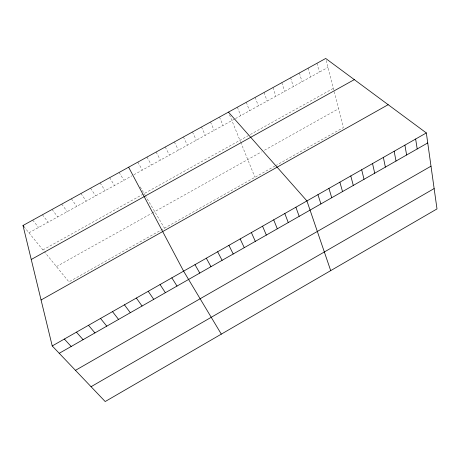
<?xml version="1.0" encoding="UTF-8"?>
<svg xmlns="http://www.w3.org/2000/svg" width="460" height="460" viewBox="0 0 460 460"><rect width="100%" height="100%" fill="white"/><g stroke="black" fill="none" stroke-linecap="round" stroke-linejoin="round"><path stroke-width="0.34" stroke-dasharray="2.3 1.72" d="M274.925 166.048L68.925 281.888L44.614 252.034M275.546 165.698L343.35 127.57L325.887 59.15M56.465 266.587L151.788 213.256M152.375 212.928L261.458 151.903M264.431 150.236L338.554 108.773M42.895 249.924L248.509 135.533M250.343 134.51L333.339 88.337M28.951 232.8L132.02 175.789M133.871 174.765L234.824 118.921M235.416 118.599L327.991 67.39M23.851 226.533L44.183 251.505M32.723 220.127L38.554 227.493M42.423 214.774L48.127 222.191M52.095 209.438L57.684 216.907M61.743 204.113L67.212 211.64M71.369 198.8L76.716 206.379M80.971 193.505L86.204 201.135M90.551 188.215L95.663 195.902M100.107 182.948L105.098 190.681M109.641 177.686L114.511 185.472M119.146 172.442L123.901 180.28M140.214 186.909L144.86 194.81M145.216 195.419L164.461 228.166M137.816 162.138L142.341 170.079M146.976 157.084L151.392 165.077M156.112 152.041L160.419 160.08M165.232 147.01L169.424 155.1M174.328 141.99L178.411 150.132M183.402 136.982L187.375 145.17M192.452 131.991L196.316 140.225M201.486 127.006L205.24 135.292M210.496 122.038L214.141 130.364M219.483 117.076L223.019 125.453M229.505 114.718L240.453 141.611M240.718 142.261L254.966 177.272M237.394 107.191L240.718 115.661M246.324 102.269L249.538 110.785M255.225 97.353L258.336 105.921M264.109 92.454L267.116 101.062M272.97 87.561L275.873 96.221M281.813 82.685L284.608 91.385M290.634 77.815L293.325 86.566M299.431 72.962L302.019 81.754M308.211 68.114L310.695 76.958M316.974 63.284L319.355 72.168"/><path stroke-width="0.69" d="M91.057 386.705L434.142 188.565M75.469 370.34L431.003 166.181M59.231 353.297L427.737 142.939M52.227 345.949L426.334 132.94L437 208.926L105.19 401.54L52.227 345.949L23 225.492L325.709 58.46L426.334 132.94M41.078 299.983L388.171 104.69M31.251 259.486L354.309 79.626M64.36 339.043L71.173 346.478M228.453 112.125L306.929 200.928L330.705 270.63M76.452 332.154L83.076 339.687M88.504 325.295L94.938 332.913M23 225.492L23.851 226.533M100.521 318.452L106.772 326.157M112.499 311.627L118.565 319.424M124.441 304.83L130.324 312.714M136.35 298.051L142.048 306.021M148.218 291.295L153.732 299.351M160.051 284.556L165.381 292.698M171.844 277.84L177.002 286.068M221.306 334.132L183.603 271.147L128.633 167.204M194.982 264.667L199.784 273.062M206.327 258.209L210.962 266.685M217.637 251.764L222.099 260.325M228.919 245.347L233.208 253.983M240.16 238.941L244.283 247.658M251.373 232.559L255.329 241.356M262.551 226.193L266.34 235.071M273.694 219.851L277.317 228.804M284.803 213.52L288.265 222.554M295.884 207.213L299.178 216.327M317.946 194.655L320.919 203.918M328.929 188.399L331.74 197.737M339.877 182.166L342.527 191.578M350.796 175.95L353.286 185.437M361.681 169.751L364.015 179.314M372.537 163.57L374.71 173.207M383.358 157.412L385.376 167.118M394.151 151.265L396.014 161.046M404.909 145.141L406.617 154.991M415.639 139.029L417.197 148.959"/></g></svg>
